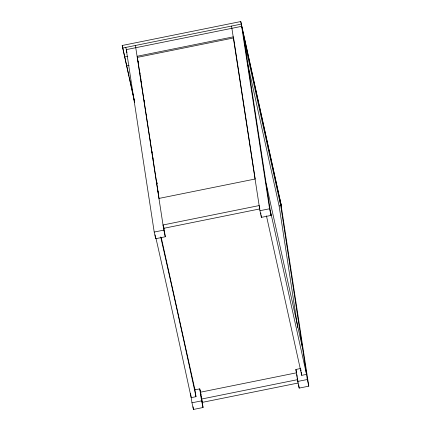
<?xml version="1.0" encoding="UTF-8"?>
<svg xmlns="http://www.w3.org/2000/svg" width="431" height="431" viewBox="0 0 431 431"><rect width="100%" height="100%" fill="white"/><g stroke="black" fill="none" stroke-linecap="round" stroke-linejoin="round"><path stroke-width="0.65" d="M134.65 102.54L122.205 45.487L240.757 21.55L281.368 205.948L240.757 21.55M122.598 48.056L241.15 24.12M124.564 56.924L127.765 56.278M137.462 57.361L233.586 37.95L233.338 36.845L137.22 56.251L159.017 198.206M126.525 65.792L129.084 65.275M158.974 198.427L255.098 179.021M259.651 207.79L259.16 205.571L163.037 224.977L163.775 228.306L259.893 208.895M297.719 327.549L279.116 205.964L280.716 205.641L244.425 41.554M163.845 227.304L165.294 236.77L155.683 238.709L154.212 232.056L163.823 230.116L135.415 45.465M243.111 32.988L271.029 215.419L261.418 217.364L259.947 210.711L269.558 208.771L241.64 26.339L126.294 49.624L154.212 232.056M300.682 368.489L295.876 369.459L296.609 372.788L200.49 392.194L199.752 388.864L194.947 389.834L161.264 237.562M266.45 215.845L301.727 375.342L306.533 374.372L270.242 210.28M298.392 382.965L202.274 402.371L201.536 399.047L297.659 379.636M201.703 398.632L203.06 407.51L193.449 409.45L191.973 402.796L201.589 400.857L199.752 388.864M280.877 203.728L308.795 386.16L299.179 388.105L297.708 381.451L307.319 379.512L279.407 197.08M247.178 61.568L279.116 205.964M231.539 26.059L259.947 210.711M266.18 183.73L302.47 347.817M269.558 208.771L271.029 215.419M307.319 379.512L308.795 386.16M297.783 380.19L298.026 381.3M144.277 100.843L144.557 102.115M150.317 140.021L150.597 141.287M156.889 182.399L157.17 183.665M156.722 182.437L157.003 183.703M125.804 47.41L126.962 52.647M200.609 392.749L201.099 394.963M163.823 230.116L165.294 236.77M201.589 400.857L203.06 407.51M122.205 45.487L129.031 76.335M129.322 77.65L134.256 99.97M300.87 369.733L301.064 370.978M301.253 372.228L301.727 375.342M298.688 384.888L299.179 388.105M296.894 374.652L297.18 376.522M297.374 377.766L297.562 379.016M295.876 369.459L297.708 381.451M260.739 212.946L260.933 214.207M261.127 215.468L261.418 217.364M233.586 37.95L255.136 178.8M201.32 396.143L201.509 397.387M200.286 390.879L201.536 399.047M194.672 388.04L195.997 396.687L191.186 397.657A753.641 22.293 78.6 0 0 156.033 238.569M193.04 406.794L193.449 409.45M190.524 393.298L191.973 402.796M163.581 227.056L163.775 228.306M138.114 61.127L138.319 62.452M139.439 69.763L139.639 71.093M139.843 72.424L140.048 73.749M140.759 78.404L140.964 79.73M141.163 81.06L141.368 82.391M142.489 89.696L142.693 91.027M144.202 100.908L144.407 102.239M145.522 109.544L145.726 110.875M146.335 114.861L146.54 116.192M148.474 128.815L148.679 130.146M151.513 148.663L151.712 149.993M151.917 151.324L152.121 152.649M152.833 157.304L153.037 158.63M153.237 159.96L153.441 161.291M154.562 168.602L154.767 169.927M157.574 188.299L157.773 189.597M157.972 190.895L158.172 192.199M158.371 193.497L158.57 194.796M155.09 234.857L155.683 238.709M160.698 236.975A753.641 22.293 78.6 0 1 195.992 396.687"/></g></svg>
